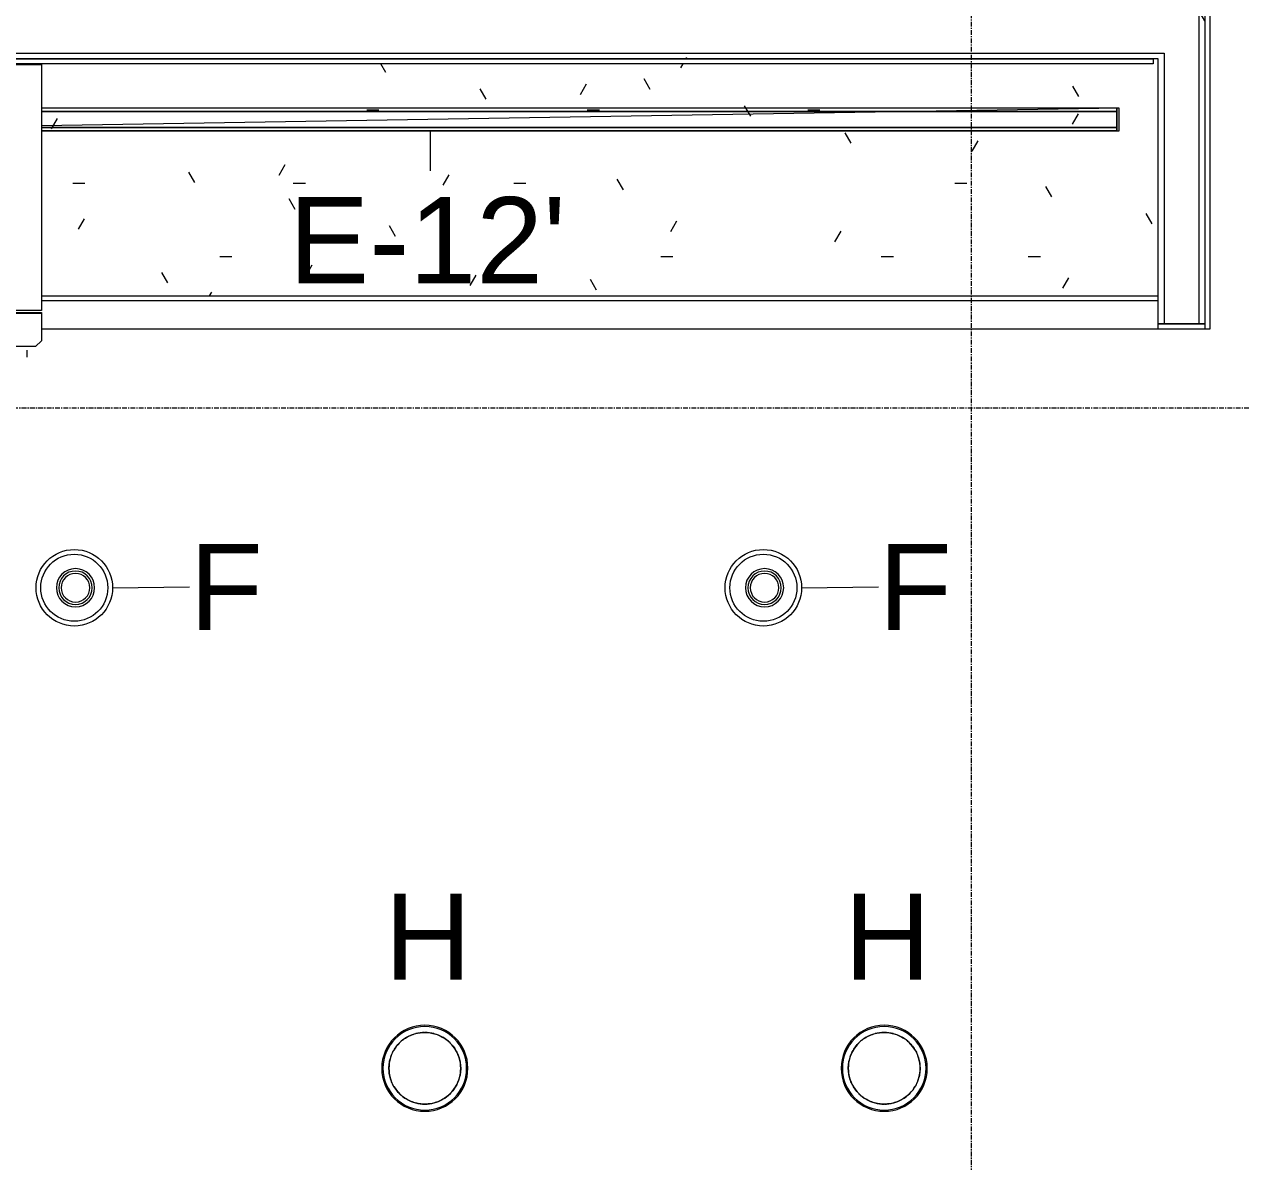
# Model space of a CAD drawing. Header units: inches. Extents: x 2468 to 5383, y -426 to 1376.
# Drawn here: x 3113 to 3240.2, y 212.6 to 331.5 of the extents above; entities that cross this region are included whole.
import ezdxf

# ---------------------------------------------------------------- set-up
doc = ezdxf.new("R2010")
doc.units = ezdxf.units.IN
doc.header["$MEASUREMENT"] = 0
doc.linetypes.add('Grid Line 1_2_', pattern=[0.875, 0.5, -0.125, 0.125, -0.125])
for name, color, linetype, lineweight in [('A-CLNG', 13, 'Continuous', 13), ('A-CLNG-PATT', 13, 'Continuous', 13), ('A-WALL', 113, 'Continuous', 13), ('A-WALL-PATT', 111, 'Continuous', 13), ('E-LITE-EQPM', 33, 'Continuous', 9), ('E-LITE-EQPM-IDEN', 33, 'Continuous', 9), ('I-WALL', 2, 'Continuous', 13), ('Q-CASE', 31, 'Continuous', 9), ('Q-SPCQ', 91, 'Continuous', 9), ('S-GRID', 1, 'Continuous', 9)]:
    doc.layers.add(name, color=color, linetype=linetype, lineweight=lineweight)
doc.styles.add('Arial_1', font='arial.ttf', dxfattribs={"height": 9})
pattern_1 = [(0, (0, 0), (30.72, 7.68), [1.267, -21.773, 1.267, -21.773, -122.88]), (0, (0, 0), (30.72, 7.68), [-46.08, 1.267, -44.813, 1.267, -21.773, -53.76]), (0, (0, 0), (30.72, 7.68), [-115.2, 1.267, -14.093, 1.267, -37.133]), (120, (11.52, 3.84), (-22.011075, 22.7643), [1.267, -21.773, 1.267, -21.773, -122.88]), (120, (11.52, 3.84), (-22.011075, 22.7643), [-46.08, 1.267, -44.813, 1.267, -21.773, -53.76]), (120, (11.52, 3.84), (-22.011075, 22.7643), [-115.2, 1.267, -14.093, 1.267, -37.133]), (240, (15.36, 19.2), (-8.708925, -30.4443), [1.267, -21.773, 1.267, -21.773, -122.88]), (240, (15.36, 19.2), (-8.708925, -30.4443), [-46.08, 1.267, -44.813, 1.267, -21.773, -53.76]), (240, (15.36, 19.2), (-8.708925, -30.4443), [-115.2, 1.267, -14.093, 1.267, -37.133])]

# ---------------------------------------------------------------- blocks, each defined once
blk = doc.blocks.new('RECESSED_Cooper_NeoRay_Straight_Narrow_22DR - Recessed_Cooper_NeoRay_Straight_Narrow_Wallwasher_12_-6060704-6TH FLOOR RCP')
at = {"layer": 'E-LITE-EQPM'}
for p, q in [((-1.19, -40.62), (-1.19, 72)), ((-1.19, 72), (1.19, 72)), ((-1.19, 72), (1.19, 72)), ((-1.19, 71.75), (-1.19, 72)), ((1.19, 71.75), (-1.19, 71.75)), ((-1.19, 71.75), (-0.84, 71.75)), ((-1.19, 71.75), (-1.19, -40.62)), ((-0.84, 71.75), (0.84, 71.75)), ((-0.84, 71.75), (-0.84, -40.62)), ((-0.84, -40.62), (-0.84, 71.75)), ((1.19, 72), (-0.67, -40.62)), ((0.84, -40.62), (0.84, 71.75)), ((0.84, 71.75), (1.19, 71.75)), ((0.84, 71.75), (0.84, -40.62)), ((1.19, 72), (1.19, -40.62)), ((1.19, 72), (1.19, 71.75)), ((1.19, 71.75), (1.19, -40.62))]:
    blk.add_line(p, q, dxfattribs=at)
blk = doc.blocks.new('Conference Wood wall4 - Conference Wood wall-6100861-6TH FLOOR RCP')
at = {"layer": 'Q-CASE'}
for p, q in [((3114.83, 303.12), (3231.51, 303.12)), ((3231.51, 302.6), (3114.83, 302.6))]:
    blk.add_line(p, q, dxfattribs=at)
blk = doc.blocks.new('Conference Wood wall7 - Conference Wood wall-6101040-6TH FLOOR RCP')
at = {"layer": 'Q-CASE', "lineweight": 20}
for p, q in [((3231.53, 302.6), (3231.53, 303.14)), ((3231.53, 303.14), (3236.41, 303.14)), ((3236.41, 303.14), (3236.41, 302.6)), ((3236.41, 302.6), (3231.53, 302.6))]:
    blk.add_line(p, q, dxfattribs=at)
blk = doc.blocks.new('L-PENDANT_VIBIA PALMA - SINGLE_R19 - L-PENDANT_VIBIA PALMA - SINGLE_R19-6264262-6TH FLOOR RCP')
at = {"layer": 'E-LITE-EQPM', "flags": 128}
for points in [[(-3.75, 0), (-3.75, 0.15), (-3.74, 0.3), (-3.72, 0.45), (-3.7, 0.6), (-3.68, 0.75), (-3.64, 0.89), (-3.6, 1.04), (-3.56, 1.18), (-3.51, 1.32), (-3.45, 1.46), (-3.39, 1.6), (-3.33, 1.73), (-3.25, 1.86), (-3.18, 1.99), (-3.1, 2.12), (-3.01, 2.24), (-2.92, 2.36), (-2.82, 2.47), (-2.72, 2.58), (-2.61, 2.69), (-2.5, 2.79), (-2.39, 2.89), (-2.27, 2.98), (-2.15, 3.07), (-2.03, 3.16), (-1.9, 3.23), (-1.77, 3.31), (-1.63, 3.38), (-1.5, 3.44), (-1.36, 3.5), (-1.22, 3.55), (-1.08, 3.59), (-0.93, 3.63), (-0.78, 3.67), (-0.64, 3.7), (-0.49, 3.72), (-0.34, 3.73), (-0.19, 3.75), (-0.04, 3.75), (0.11, 3.75), (0.26, 3.74), (0.41, 3.73), (0.56, 3.71), (0.71, 3.68), (0.85, 3.65), (1, 3.61), (1.14, 3.57), (1.28, 3.52), (1.42, 3.47), (1.56, 3.41), (1.7, 3.34), (1.83, 3.27), (1.96, 3.2), (2.08, 3.12), (2.21, 3.03), (2.33, 2.94), (2.44, 2.85), (2.55, 2.75), (2.66, 2.64), (2.77, 2.53), (2.86, 2.42), (2.96, 2.3), (3.05, 2.18), (3.13, 2.06), (3.21, 1.93), (3.29, 1.8), (3.36, 1.67), (3.42, 1.53), (3.48, 1.4), (3.53, 1.26), (3.58, 1.11), (3.62, 0.97), (3.66, 0.82), (3.69, 0.68), (3.71, 0.53), (3.73, 0.38), (3.74, 0.23), (3.75, 0.08), (3.75, 0)], [(3.75, 0), (3.75, -0.15), (3.74, -0.3), (3.72, -0.45), (3.7, -0.6), (3.68, -0.75), (3.64, -0.89), (3.6, -1.04), (3.56, -1.18), (3.51, -1.32), (3.45, -1.46), (3.39, -1.6), (3.33, -1.73), (3.25, -1.86), (3.18, -1.99), (3.1, -2.12), (3.01, -2.24), (2.92, -2.36), (2.82, -2.47), (2.72, -2.58), (2.61, -2.69), (2.5, -2.79), (2.39, -2.89), (2.27, -2.98), (2.15, -3.07), (2.03, -3.16), (1.9, -3.23), (1.77, -3.31), (1.63, -3.38), (1.5, -3.44), (1.36, -3.5), (1.22, -3.55), (1.08, -3.59), (0.93, -3.63), (0.78, -3.67), (0.64, -3.7), (0.49, -3.72), (0.34, -3.73), (0.19, -3.75), (0.04, -3.75), (-0.11, -3.75), (-0.26, -3.74), (-0.41, -3.73), (-0.56, -3.71), (-0.71, -3.68), (-0.85, -3.65), (-1, -3.61), (-1.14, -3.57), (-1.28, -3.52), (-1.42, -3.47), (-1.56, -3.41), (-1.7, -3.34), (-1.83, -3.27), (-1.96, -3.2), (-2.08, -3.12), (-2.21, -3.03), (-2.33, -2.94), (-2.44, -2.85), (-2.55, -2.75), (-2.66, -2.64), (-2.77, -2.53), (-2.86, -2.42), (-2.96, -2.3), (-3.05, -2.18), (-3.13, -2.06), (-3.21, -1.93), (-3.29, -1.8), (-3.36, -1.67), (-3.42, -1.53), (-3.48, -1.4), (-3.53, -1.26), (-3.58, -1.11), (-3.62, -0.97), (-3.66, -0.82), (-3.69, -0.68), (-3.71, -0.53), (-3.73, -0.38), (-3.74, -0.23), (-3.75, -0.08), (-3.75, 0)]]:
    blk.add_lwpolyline(points, dxfattribs=at)
at = {"layer": 'E-LITE-EQPM'}
for radius, start, end in [(4.5, 0, 180), (4.37, 0, 180), (3.75, 135.3242, 149.7051), (3.75, 120.2563, 134.7013), (3.75, 105.3215, 119.6884), (3.75, 90.2792, 104.7196), (3.75, 75.3123, 89.6789), (3.75, 60.2977, 74.7422), (3.75, 45.296, 59.6758), (3.75, 30.3117, 44.7746), (3.75, 150.2178, 164.6877), (3.75, 15.272, 29.6787), (4.5, 180, 360), (3.75, 165.321, 179.7296), (3.75, 0.2498, 14.7312), (4.37, 180, 360), (3.75, 180.2498, 194.7312), (3.75, 195.272, 209.6787), (3.75, 330.2178, 344.6877), (3.75, 345.321, 359.7296), (3.75, 210.3117, 224.7746), (3.75, 315.3242, 329.7051), (3.75, 225.296, 239.6758), (3.75, 240.2977, 254.7422), (3.75, 255.3123, 269.6789), (3.75, 270.2792, 284.7196), (3.75, 285.3215, 299.6884), (3.75, 300.2563, 314.7013)]:
    blk.add_arc((0, 0), radius, start, end, dxfattribs=at)
blk = doc.blocks.new('L-PENDANT_FOCAL POINT 3_5 CYLINDER - L-PENDANT_FOCAL POINT 3_5 CYLINDER-6211512-6TH FLOOR RCP')
at = {"layer": 'E-LITE-EQPM'}
for radius in [4, 3.5]:
    blk.add_circle((-0.125, 0), radius, dxfattribs=at)
for radius, start, end in [(2, 0, 180), (1.75, 0, 180), (1.5, 0, 180), (2, 180, 360), (1.75, 180, 360), (1.5, 180, 360)]:
    blk.add_arc((0, 0), radius, start, end, dxfattribs=at)
blk = doc.blocks.new('backsplash - backsplash-6397897-6TH FLOOR RCP')
at = {"layer": 'A-WALL'}
for p, q in [((3079.9, 327.88), (3230.98, 327.88)), ((3230.98, 327.38), (3106.69, 327.38)), ((3230.98, 327.88), (3230.98, 327.38))]:
    blk.add_line(p, q, dxfattribs=at)
blk = doc.blocks.new('A-Refrigerator - A-Refrigerator-6450666-6TH FLOOR RCP')
at = {"layer": 'Q-SPCQ'}
for p, q in [((-3.18, 14), (-3.18, 13.75)), ((-2.18, 14), (-3.18, 14)), ((-2.18, 13.75), (-2.18, 14)), ((6.88, 14), (6.88, 13.75)), ((7.88, 14), (6.88, 14)), ((7.88, 13.75), (7.88, 14)), ((-16, -12), (-16, 13.75)), ((-16, 13.75), (16, 13.75)), ((16, 13.75), (16, -12)), ((16, -12), (-16, -12)), ((-16, -12.25), (-16, -12.19)), ((-16, -12.19), (16, -12.19)), ((-16, -15.21), (-16, -12.25)), ((-16, -12.25), (16, -12.25)), ((16, -12.19), (16, -12.25)), ((16, -12.25), (16, -15.14)), ((-15.46, -15.75), (-16, -15.21)), ((16, -15.14), (15.39, -15.75)), ((15.39, -15.75), (-15.46, -15.75)), ((-14.5, -16.13), (-14.5, -16.88)), ((-12.69, -15.75), (-12.69, -16.13)), ((-12.31, -16.13), (-12.31, -15.75)), ((-2.42, -15.75), (-2.42, -16.14)), ((-2.04, -16.14), (-2.04, -15.75)), ((2.04, -15.75), (2.04, -16.14)), ((2.42, -16.14), (2.42, -15.75)), ((12.31, -15.75), (12.31, -16.13)), ((12.69, -16.13), (12.69, -15.75)), ((14.5, -16.88), (14.5, -16.13))]:
    blk.add_line(p, q, dxfattribs=at)

msp = doc.modelspace()

# ---------------------------------------------------------------- hatches: boundary and pattern name
at = {"layer": 'A-CLNG-PATT'}
h = msp.add_hatch(dxfattribs=at)
h.set_pattern_fill('FP_1', color=256, style=0, pattern_type=2)
h.set_pattern_definition(pattern_1)
h.paths.add_polyline_path([(3079.39, 303.12), (3082.83, 303.12), (3082.83, 327.32), (3095.67, 327.32), (3095.67, 327.38), (3079.9, 327.38), (3079.9, 327.88), (3079.39, 327.88), (3079.39, 305.37)], flags=0)
h.paths.add_polyline_path([(3114.83, 303.12), (3231.51, 303.12), (3231.51, 327.88), (3230.98, 327.88), (3230.98, 327.38), (3106.69, 327.38), (3106.69, 327.32), (3114.83, 327.32), (3114.83, 305.37)], flags=0)
h.paths.add_polyline_path([(3096.63, 327.32), (3105.73, 327.32), (3105.73, 327.38), (3096.63, 327.38)], flags=0)
at = {"layer": 'A-WALL-PATT', "lineweight": 9}
h = msp.add_hatch(dxfattribs=at)
h.set_pattern_fill('FP_1', color=256, style=0, pattern_type=2)
h.set_pattern_definition(pattern_1)
h.paths.add_polyline_path([(3235.76, 300.18), (3236.39, 300.19), (3236.39, 488.87), (3235.76, 488.87), (3235.76, 300.82)], flags=0)
h = msp.add_hatch(dxfattribs=at)
h.set_pattern_fill('FP_1', color=256, style=0, pattern_type=2)
h.set_pattern_definition(pattern_1)
h.paths.add_polyline_path([(3232.14, 300.18), (3232.14, 328.5), (3231.51, 328.5), (3231.51, 300.18)], flags=0)
h.paths.add_polyline_path([(3232.14, 334.5), (3232.14, 484.62), (3231.51, 484.62), (3231.51, 334.5)], flags=0)
h = msp.add_hatch(dxfattribs=at)
h.set_pattern_fill('FP_1', color=256, style=0, pattern_type=2)
h.set_pattern_definition(pattern_1)
h.paths.add_polyline_path([(3133.85, 327.88), (3231.51, 327.88), (3231.51, 328.5), (3079.39, 328.5), (3079.39, 327.88), (3097.01, 327.88)], flags=0)

# ---------------------------------------------------------------- linework, layer by layer
at = {"layer": 'A-CLNG'}
for p, q in [((3236.93, 489.37), (3236.93, 299.64)), ((3231.51, 299.64), (3114.83, 299.64)), ((3236.93, 299.64), (3236.39, 299.64))]:
    msp.add_line(p, q, dxfattribs=at)
at = {"layer": 'A-WALL'}
for p, q in [((3235.76, 488.24), (3235.76, 300.18)), ((3079.39, 328.5), (3232.14, 328.5)), ((3232.14, 328.5), (3232.14, 300.18))]:
    msp.add_line(p, q, dxfattribs=at)
at = {"layer": 'E-LITE-EQPM-IDEN'}
for p, q in [((3155.45, 320.37), (3155.45, 316.19)), ((3122.26, 272.6), (3130.29, 272.68)), ((3194.26, 272.6), (3202.29, 272.68))]:
    msp.add_line(p, q, dxfattribs=at)
at = {"layer": 'I-WALL'}
for p, q in [((3236.39, 488.87), (3236.39, 300.18)), ((3231.51, 327.88), (3079.39, 327.88)), ((3231.51, 300.18), (3231.51, 327.88)), ((3236.39, 300.18), (3231.51, 300.18))]:
    msp.add_line(p, q, dxfattribs=at)
at = {"layer": 'S-GRID', "linetype": 'Grid Line 1_2_'}
for p, q in [((3212, -16.1), (3212, 1351.58)), ((2467.88, 291.42), (4862.49, 291.42))]:
    msp.add_line(p, q, dxfattribs=at)

# ---------------------------------------------------------------- block references
at = {"layer": 'A-WALL', "lineweight": 9}
msp.add_blockref('backsplash - backsplash-6397897-6TH FLOOR RCP', (0, 0), dxfattribs=at)
at = {"layer": 'E-LITE-EQPM', "extrusion": (0, 0, -1), "rotation": 89.9999999999999}
msp.add_blockref('RECESSED_Cooper_NeoRay_Straight_Narrow_22DR - Recessed_Cooper_NeoRay_Straight_Narrow_Wallwasher_12_-6060704-6TH FLOOR RCP', (-3155.45, 321.56), dxfattribs=at)
at = {"layer": 'E-LITE-EQPM'}
for name, p in [('L-PENDANT_FOCAL POINT 3_5 CYLINDER - L-PENDANT_FOCAL POINT 3_5 CYLINDER-6211512-6TH FLOOR RCP', (3118.39, 272.6)), ('L-PENDANT_FOCAL POINT 3_5 CYLINDER - L-PENDANT_FOCAL POINT 3_5 CYLINDER-6211512-6TH FLOOR RCP', (3190.39, 272.6)), ('L-PENDANT_VIBIA PALMA - SINGLE_R19 - L-PENDANT_VIBIA PALMA - SINGLE_R19-6264262-6TH FLOOR RCP', (3154.89, 222.36)), ('L-PENDANT_VIBIA PALMA - SINGLE_R19 - L-PENDANT_VIBIA PALMA - SINGLE_R19-6264262-6TH FLOOR RCP', (3202.89, 222.36))]:
    msp.add_blockref(name, p, dxfattribs=at)
at = {"layer": 'Q-CASE'}
for name, p in [('Conference Wood wall4 - Conference Wood wall-6100861-6TH FLOOR RCP', (0, 0)), ('Conference Wood wall7 - Conference Wood wall-6101040-6TH FLOOR RCP', (-0.02, -2.95))]:
    msp.add_blockref(name, p, dxfattribs=at)
at = {"layer": 'Q-SPCQ'}
msp.add_blockref('A-Refrigerator - A-Refrigerator-6450666-6TH FLOOR RCP', (3098.83, 313.57), dxfattribs=at)

# ---------------------------------------------------------------- texts
at = {"layer": 'E-LITE-EQPM-IDEN', "char_height": 9, "attachment_point": 1, "style": 'Arial_1'}
for s, insert, width in [("E-12'", (3140.69, 313.44), 35.451), ('F', (3130.29, 277.19), 9.393), ('F', (3202.29, 277.19), 9.393), ('H', (3150.69, 240.62), 11.211), ('H', (3198.69, 240.62), 11.211)]:
    msp.add_mtext(s, dxfattribs=dict(at, insert=insert, width=width))

doc.saveas('drawing.dxf')
